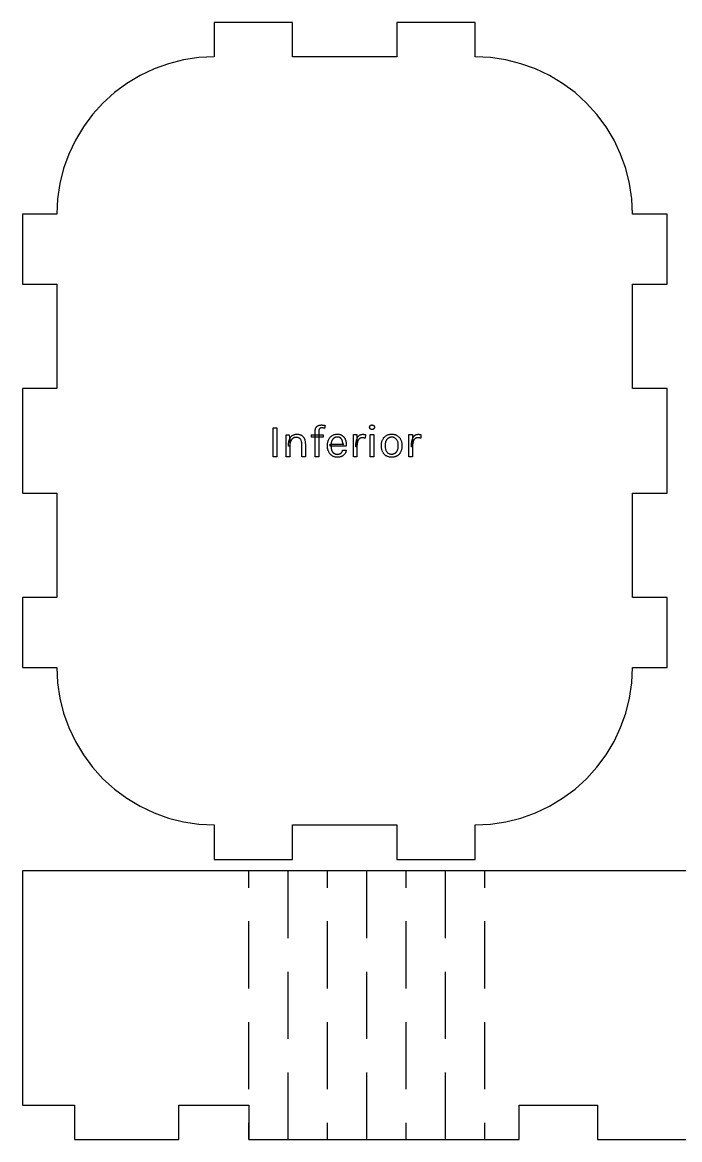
# Model space of a CAD drawing. Header units: millimetres. Extents: x 0 to 654, y 0 to 291.
# Drawn here: x 0 to 171.3, y 0 to 291 of the extents above; entities that cross this region are included whole.
import ezdxf

# ---------------------------------------------------------------- set-up
doc = ezdxf.new("R2010")
doc.units = ezdxf.units.MM
doc.layers.get('0').update_dxf_attribs({"linetype": 'CONTINUOUS'})

msp = doc.modelspace()

# ---------------------------------------------------------------- linework, layer by layer
for p, q in [((70.4, 291), (50, 291)), ((50, 291), (50, 282)), ((70.4, 282), (70.4, 291)), ((118, 291), (97.6, 291)), ((97.6, 291), (97.6, 282)), ((118, 282), (118, 291)), ((38.098, 280.235), (34.31, 278.879)), ((42.001, 281.212), (38.098, 280.235)), ((45.981, 281.803), (42.001, 281.212)), ((50, 282), (45.981, 281.803)), ((97.6, 282), (70.4, 282)), ((122.019, 281.803), (118, 282)), ((125.999, 281.212), (122.019, 281.803)), ((129.902, 280.235), (125.999, 281.212)), ((133.69, 278.879), (129.902, 280.235)), ((30.673, 277.159), (27.222, 275.09)), ((34.31, 278.879), (30.673, 277.159)), ((137.327, 277.159), (133.69, 278.879)), ((140.778, 275.09), (137.327, 277.159)), ((27.222, 275.09), (23.99, 272.693)), ((144.01, 272.693), (140.778, 275.09)), ((23.99, 272.693), (21.009, 269.991)), ((146.991, 269.991), (144.01, 272.693)), ((21.009, 269.991), (18.307, 267.01)), ((149.693, 267.01), (146.991, 269.991)), ((18.307, 267.01), (15.91, 263.778)), ((152.09, 263.778), (149.693, 267.01)), ((15.91, 263.778), (13.841, 260.327)), ((154.159, 260.327), (152.09, 263.778)), ((13.841, 260.327), (12.121, 256.69)), ((155.879, 256.69), (154.159, 260.327)), ((12.121, 256.69), (10.765, 252.902)), ((157.235, 252.902), (155.879, 256.69)), ((10.765, 252.902), (9.788, 248.999)), ((158.212, 248.999), (157.235, 252.902)), ((9.788, 248.999), (9.197, 245.019)), ((158.803, 245.019), (158.212, 248.999)), ((9.197, 245.019), (9, 241)), ((159, 241), (158.803, 245.019)), ((9, 241), (0, 241)), ((0, 241), (0, 222.8)), ((168, 241), (159, 241)), ((168, 222.8), (168, 241)), ((0, 222.8), (9, 222.8)), ((9, 222.8), (9, 195.6)), ((159, 195.6), (159, 222.8)), ((159, 222.8), (168, 222.8)), ((9, 195.6), (0, 195.6)), ((0, 195.6), (0, 168.4)), ((168, 195.6), (159, 195.6)), ((168, 168.4), (168, 195.6)), ((65.37, 177.866), (65.37, 185.402)), ((65.37, 185.402), (66.306, 185.402)), ((66.306, 185.402), (66.306, 177.866)), ((68.73, 177.866), (68.73, 183.602)), ((68.73, 183.602), (69.534, 183.602)), ((69.534, 183.602), (69.666, 182.282)), ((70.242, 183.293), (70.341, 183.371)), ((70.341, 183.371), (70.445, 183.442)), ((70.445, 183.442), (70.553, 183.506)), ((70.553, 183.506), (70.665, 183.562)), ((70.665, 183.562), (70.782, 183.611)), ((70.782, 183.611), (70.903, 183.652)), ((70.903, 183.652), (71.028, 183.686)), ((71.028, 183.686), (71.158, 183.712)), ((71.158, 183.712), (71.292, 183.731)), ((71.292, 183.731), (71.431, 183.742)), ((71.431, 183.742), (71.574, 183.746)), ((71.574, 183.746), (71.574, 183.746)), ((71.574, 183.746), (71.708, 183.743)), ((71.708, 183.743), (71.837, 183.734)), ((71.837, 183.734), (71.963, 183.719)), ((71.963, 183.719), (72.085, 183.698)), ((72.085, 183.698), (72.203, 183.67)), ((72.203, 183.67), (72.317, 183.637)), ((72.317, 183.637), (72.428, 183.598)), ((72.428, 183.598), (72.534, 183.552)), ((72.534, 183.552), (72.636, 183.501)), ((72.636, 183.501), (72.735, 183.443)), ((72.735, 183.443), (72.829, 183.38)), ((72.829, 183.38), (72.919, 183.311)), ((75.348, 182.954), (75.348, 183.602)), ((75.348, 183.602), (78.408, 183.602)), ((76.284, 184.49), (76.286, 184.602)), ((76.284, 177.866), (76.284, 184.49)), ((76.286, 184.602), (76.293, 184.71)), ((76.293, 184.71), (76.304, 184.813)), ((76.304, 184.813), (76.319, 184.913)), ((76.319, 184.913), (76.339, 185.008)), ((76.339, 185.008), (76.363, 185.099)), ((76.363, 185.099), (76.391, 185.187)), ((76.391, 185.187), (76.424, 185.27)), ((76.424, 185.27), (76.461, 185.348)), ((76.461, 185.348), (76.503, 185.423)), ((76.503, 185.423), (76.548, 185.494)), ((76.548, 185.494), (76.597, 185.561)), ((76.597, 185.561), (76.648, 185.624)), ((76.648, 185.624), (76.702, 185.683)), ((76.702, 185.683), (76.76, 185.739)), ((76.76, 185.739), (76.82, 185.791)), ((76.82, 185.791), (76.883, 185.839)), ((76.883, 185.839), (76.949, 185.883)), ((76.949, 185.883), (77.019, 185.923)), ((77.019, 185.923), (77.091, 185.96)), ((77.091, 185.96), (77.166, 185.993)), ((77.166, 185.993), (77.242, 186.023)), ((77.221, 184.551), (77.22, 184.478)), ((77.22, 184.478), (77.22, 184.478)), ((77.22, 184.478), (77.22, 177.866)), ((77.225, 184.62), (77.221, 184.551)), ((77.231, 184.686), (77.225, 184.62)), ((77.24, 184.748), (77.231, 184.686)), ((77.251, 184.806), (77.24, 184.748)), ((77.242, 186.023), (77.32, 186.049)), ((77.265, 184.862), (77.251, 184.806)), ((77.282, 184.914), (77.265, 184.862)), ((77.301, 184.962), (77.282, 184.914)), ((77.322, 185.007), (77.301, 184.962)), ((77.32, 186.049), (77.4, 186.071)), ((77.346, 185.048), (77.322, 185.007)), ((77.372, 185.086), (77.346, 185.048)), ((77.399, 185.122), (77.372, 185.086)), ((77.428, 185.155), (77.399, 185.122)), ((77.4, 186.071), (77.482, 186.09)), ((77.457, 185.186), (77.428, 185.155)), ((77.489, 185.214), (77.457, 185.186)), ((77.482, 186.09), (77.565, 186.106)), ((77.521, 185.24), (77.489, 185.214)), ((77.555, 185.263), (77.521, 185.24)), ((77.59, 185.284), (77.555, 185.263)), ((77.565, 186.106), (77.65, 186.118)), ((77.626, 185.302), (77.59, 185.284)), ((77.664, 185.318), (77.626, 185.302)), ((77.65, 186.118), (77.737, 186.127)), ((77.702, 185.332), (77.664, 185.318)), ((77.741, 185.344), (77.702, 185.332)), ((77.737, 186.127), (77.826, 186.132)), ((77.779, 185.355), (77.741, 185.344)), ((77.818, 185.364), (77.779, 185.355)), ((77.856, 185.372), (77.818, 185.364)), ((77.826, 186.132), (77.916, 186.134)), ((77.894, 185.378), (77.856, 185.372)), ((77.933, 185.384), (77.894, 185.378)), ((77.916, 186.134), (77.916, 186.134)), ((77.916, 186.134), (77.965, 186.134)), ((77.971, 185.387), (77.933, 185.384)), ((77.965, 186.134), (78.015, 186.133)), ((78.01, 185.389), (77.971, 185.387)), ((78.048, 185.39), (78.01, 185.389)), ((78.015, 186.133), (78.064, 186.131)), ((78.081, 185.39), (78.048, 185.39)), ((78.048, 185.39), (78.048, 185.39)), ((78.064, 186.131), (78.114, 186.128)), ((78.113, 185.389), (78.081, 185.39)), ((78.147, 185.387), (78.113, 185.389)), ((78.114, 186.128), (78.164, 186.125)), ((78.18, 185.384), (78.147, 185.387)), ((78.164, 186.125), (78.214, 186.121)), ((78.214, 185.381), (78.18, 185.384)), ((78.214, 186.121), (78.265, 186.116)), ((78.248, 185.377), (78.214, 185.381)), ((78.282, 185.372), (78.248, 185.377)), ((78.265, 186.116), (78.315, 186.111)), ((78.317, 185.367), (78.282, 185.372)), ((78.315, 186.111), (78.366, 186.105)), ((78.352, 185.361), (78.317, 185.367)), ((78.387, 185.354), (78.352, 185.361)), ((78.366, 186.105), (78.417, 186.098)), ((78.422, 185.346), (78.387, 185.354)), ((78.408, 183.602), (78.408, 182.954)), ((78.417, 186.098), (78.468, 186.09)), ((78.458, 185.338), (78.422, 185.346)), ((78.493, 185.329), (78.458, 185.338)), ((78.468, 186.09), (78.519, 186.082)), ((78.529, 185.319), (78.493, 185.329)), ((78.519, 186.082), (78.57, 186.073)), ((78.565, 185.309), (78.529, 185.319)), ((78.6, 185.298), (78.565, 185.309)), ((78.57, 186.073), (78.621, 186.063)), ((78.636, 185.286), (78.6, 185.298)), ((78.621, 186.063), (78.671, 186.053)), ((78.672, 185.273), (78.636, 185.286)), ((78.671, 186.053), (78.722, 186.042)), ((78.708, 185.26), (78.672, 185.273)), ((78.744, 185.246), (78.708, 185.26)), ((78.722, 186.042), (78.773, 186.03)), ((78.924, 185.99), (78.744, 185.246)), ((78.773, 186.03), (78.823, 186.017)), ((78.823, 186.017), (78.874, 186.004)), ((78.874, 186.004), (78.924, 185.99)), ((78.924, 185.99), (78.924, 185.99)), ((80.624, 183.307), (80.739, 183.383)), ((80.739, 183.383), (80.858, 183.452)), ((80.858, 183.452), (80.98, 183.514)), ((80.98, 183.514), (81.105, 183.568)), ((81.105, 183.568), (81.233, 183.615)), ((81.233, 183.615), (81.365, 183.655)), ((81.365, 183.655), (81.5, 183.688)), ((81.5, 183.688), (81.639, 183.713)), ((81.639, 183.713), (81.781, 183.731)), ((81.781, 183.731), (81.926, 183.742)), ((81.926, 183.742), (82.074, 183.746)), ((82.074, 183.746), (82.074, 183.746)), ((82.074, 183.746), (82.203, 183.743)), ((82.203, 183.743), (82.328, 183.735)), ((82.328, 183.735), (82.449, 183.722)), ((82.449, 183.722), (82.566, 183.704)), ((82.566, 183.704), (82.68, 183.68)), ((82.68, 183.68), (82.79, 183.651)), ((82.79, 183.651), (82.896, 183.617)), ((82.896, 183.617), (82.998, 183.577)), ((82.998, 183.577), (83.096, 183.532)), ((83.096, 183.532), (83.19, 183.482)), ((83.19, 183.482), (83.281, 183.427)), ((83.281, 183.427), (83.368, 183.369)), ((83.368, 183.369), (83.451, 183.307)), ((86.244, 177.866), (86.244, 183.614)), ((86.244, 183.614), (87.18, 183.614)), ((87.18, 183.614), (87.18, 177.866)), ((87.638, 183.278), (87.717, 183.353)), ((87.717, 183.353), (87.8, 183.421)), ((87.8, 183.421), (87.886, 183.482)), ((87.886, 183.482), (87.976, 183.535)), ((87.976, 183.535), (88.069, 183.581)), ((88.069, 183.581), (88.166, 183.621)), ((88.166, 183.621), (88.267, 183.653)), ((88.267, 183.653), (88.371, 183.678)), ((88.371, 183.678), (88.478, 183.696)), ((88.478, 183.696), (88.589, 183.706)), ((88.589, 183.706), (88.704, 183.71)), ((88.704, 183.71), (88.704, 183.71)), ((88.704, 183.71), (88.742, 183.71)), ((88.742, 183.71), (88.779, 183.709)), ((88.779, 183.709), (88.816, 183.708)), ((88.816, 183.708), (88.852, 183.706)), ((88.852, 183.706), (88.888, 183.703)), ((88.888, 183.703), (88.923, 183.7)), ((88.923, 183.7), (88.957, 183.697)), ((88.957, 183.697), (88.99, 183.693)), ((88.99, 183.693), (89.023, 183.688)), ((89.023, 183.688), (89.055, 183.683)), ((89.055, 183.683), (89.087, 183.677)), ((89.087, 183.677), (89.119, 183.671)), ((89.119, 183.671), (89.151, 183.664)), ((89.151, 183.664), (89.183, 183.657)), ((89.183, 183.657), (89.215, 183.649)), ((89.215, 183.649), (89.247, 183.641)), ((89.247, 183.641), (89.279, 183.632)), ((89.279, 183.632), (89.311, 183.623)), ((89.311, 183.623), (89.344, 183.613)), ((89.376, 183.602), (89.316, 182.678)), ((89.344, 183.613), (89.376, 183.602)), ((89.376, 183.602), (89.376, 183.602)), ((90.486, 185.558), (90.488, 185.61)), ((90.488, 185.505), (90.486, 185.558)), ((90.486, 185.558), (90.486, 185.558)), ((90.488, 185.61), (90.493, 185.659)), ((90.493, 185.454), (90.488, 185.505)), ((90.493, 185.659), (90.501, 185.707)), ((90.501, 185.405), (90.493, 185.454)), ((90.501, 185.707), (90.513, 185.752)), ((90.513, 185.359), (90.501, 185.405)), ((90.513, 185.752), (90.528, 185.795)), ((90.528, 185.314), (90.513, 185.359)), ((90.528, 185.795), (90.546, 185.836)), ((90.546, 185.272), (90.528, 185.314)), ((90.546, 185.836), (90.568, 185.875)), ((90.568, 185.231), (90.546, 185.272)), ((90.568, 185.875), (90.594, 185.911)), ((90.594, 185.193), (90.568, 185.231)), ((90.594, 185.911), (90.622, 185.946)), ((90.622, 185.157), (90.594, 185.193)), ((90.622, 185.946), (90.654, 185.978)), ((90.654, 185.123), (90.622, 185.157)), ((90.642, 177.866), (90.642, 183.614)), ((90.642, 183.614), (91.578, 183.614)), ((90.654, 185.978), (90.689, 186.008)), ((90.689, 185.092), (90.654, 185.123)), ((90.689, 186.008), (90.726, 186.034)), ((90.726, 185.064), (90.689, 185.092)), ((90.726, 186.034), (90.766, 186.058)), ((90.766, 185.039), (90.726, 185.064)), ((90.766, 186.058), (90.808, 186.078)), ((90.808, 185.017), (90.766, 185.039)), ((90.808, 186.078), (90.852, 186.095)), ((90.852, 184.999), (90.808, 185.017)), ((90.852, 186.095), (90.899, 186.109)), ((90.899, 184.984), (90.852, 184.999)), ((90.899, 186.109), (90.948, 186.12)), ((90.948, 184.973), (90.899, 184.984)), ((90.948, 186.12), (91, 186.128)), ((91, 184.965), (90.948, 184.973)), ((91, 186.128), (91.054, 186.132)), ((91.054, 184.96), (91, 184.965)), ((91.054, 186.132), (91.11, 186.134)), ((91.11, 184.958), (91.054, 184.96)), ((91.11, 186.134), (91.11, 186.134)), ((91.11, 186.134), (91.166, 186.132)), ((91.166, 184.96), (91.11, 184.958)), ((91.11, 184.958), (91.11, 184.958)), ((91.11, 184.958), (91.11, 184.958)), ((91.166, 186.132), (91.22, 186.128)), ((91.22, 184.965), (91.166, 184.96)), ((91.22, 186.128), (91.272, 186.12)), ((91.272, 184.973), (91.22, 184.965)), ((91.272, 186.12), (91.321, 186.109)), ((91.321, 184.984), (91.272, 184.973)), ((91.321, 186.109), (91.368, 186.095)), ((91.368, 184.999), (91.321, 184.984)), ((91.368, 186.095), (91.412, 186.078)), ((91.412, 185.017), (91.368, 184.999)), ((91.412, 186.078), (91.454, 186.058)), ((91.454, 185.039), (91.412, 185.017)), ((91.454, 186.058), (91.494, 186.034)), ((91.494, 185.064), (91.454, 185.039)), ((91.494, 186.034), (91.531, 186.008)), ((91.531, 185.092), (91.494, 185.064)), ((91.531, 186.008), (91.566, 185.978)), ((91.566, 185.123), (91.531, 185.092)), ((91.566, 185.978), (91.598, 185.946)), ((91.598, 185.157), (91.566, 185.123)), ((91.578, 183.614), (91.578, 177.866)), ((91.598, 185.946), (91.626, 185.911)), ((91.626, 185.193), (91.598, 185.157)), ((91.626, 185.911), (91.652, 185.875)), ((91.652, 185.231), (91.626, 185.193)), ((91.652, 185.875), (91.674, 185.836)), ((91.674, 185.272), (91.652, 185.231)), ((91.674, 185.836), (91.692, 185.795)), ((91.692, 185.314), (91.674, 185.272)), ((91.692, 185.795), (91.707, 185.752)), ((91.707, 185.359), (91.692, 185.314)), ((91.707, 185.752), (91.719, 185.707)), ((91.719, 185.405), (91.707, 185.359)), ((91.719, 185.707), (91.727, 185.659)), ((91.727, 185.454), (91.719, 185.405)), ((91.727, 185.659), (91.732, 185.61)), ((91.732, 185.505), (91.727, 185.454)), ((91.732, 185.61), (91.734, 185.558)), ((91.734, 185.558), (91.732, 185.505)), ((91.734, 185.558), (91.734, 185.558)), ((94.626, 183.254), (94.739, 183.332)), ((94.739, 183.332), (94.857, 183.404)), ((94.857, 183.404), (94.979, 183.469)), ((94.979, 183.469), (95.105, 183.527)), ((95.105, 183.527), (95.234, 183.578)), ((95.234, 183.578), (95.367, 183.623)), ((95.367, 183.623), (95.503, 183.661)), ((95.503, 183.661), (95.642, 183.691)), ((95.642, 183.691), (95.785, 183.715)), ((95.785, 183.715), (95.931, 183.732)), ((95.931, 183.732), (96.081, 183.743)), ((96.081, 183.743), (96.234, 183.746)), ((96.234, 183.746), (96.234, 183.746)), ((96.234, 183.746), (96.386, 183.743)), ((96.386, 183.743), (96.535, 183.732)), ((96.535, 183.732), (96.68, 183.715)), ((96.68, 183.715), (96.822, 183.691)), ((96.822, 183.691), (96.961, 183.661)), ((96.961, 183.661), (97.096, 183.623)), ((97.096, 183.623), (97.228, 183.578)), ((97.228, 183.578), (97.357, 183.527)), ((97.357, 183.527), (97.483, 183.469)), ((97.483, 183.469), (97.605, 183.404)), ((97.605, 183.404), (97.723, 183.332)), ((97.723, 183.332), (97.836, 183.254)), ((100.716, 177.866), (100.716, 183.614)), ((100.716, 183.614), (101.652, 183.614)), ((101.652, 183.614), (101.652, 177.866)), ((102.11, 183.278), (102.189, 183.353)), ((102.189, 183.353), (102.272, 183.421)), ((102.272, 183.421), (102.358, 183.482)), ((102.358, 183.482), (102.448, 183.535)), ((102.448, 183.535), (102.541, 183.581)), ((102.541, 183.581), (102.638, 183.621)), ((102.638, 183.621), (102.739, 183.653)), ((102.739, 183.653), (102.843, 183.678)), ((102.843, 183.678), (102.95, 183.696)), ((102.95, 183.696), (103.061, 183.706)), ((103.061, 183.706), (103.176, 183.71)), ((103.176, 183.71), (103.176, 183.71)), ((103.176, 183.71), (103.214, 183.71)), ((103.214, 183.71), (103.251, 183.709)), ((103.251, 183.709), (103.288, 183.708)), ((103.288, 183.708), (103.324, 183.706)), ((103.324, 183.706), (103.36, 183.703)), ((103.36, 183.703), (103.395, 183.7)), ((103.395, 183.7), (103.429, 183.697)), ((103.429, 183.697), (103.462, 183.693)), ((103.462, 183.693), (103.495, 183.688)), ((103.495, 183.688), (103.527, 183.683)), ((103.527, 183.683), (103.559, 183.677)), ((103.559, 183.677), (103.591, 183.671)), ((103.591, 183.671), (103.623, 183.664)), ((103.623, 183.664), (103.655, 183.657)), ((103.655, 183.657), (103.687, 183.649)), ((103.687, 183.649), (103.719, 183.641)), ((103.719, 183.641), (103.751, 183.632)), ((103.751, 183.632), (103.783, 183.623)), ((103.783, 183.623), (103.816, 183.613)), ((103.848, 183.602), (103.788, 182.678)), ((103.816, 183.613), (103.848, 183.602)), ((103.848, 183.602), (103.848, 183.602)), ((69.306, 180.578), (69.309, 180.775)), ((69.666, 180.578), (69.306, 180.578)), ((69.309, 180.775), (69.317, 180.967)), ((69.317, 180.967), (69.33, 181.153)), ((69.33, 181.153), (69.348, 181.333)), ((69.348, 181.333), (69.372, 181.506)), ((69.372, 181.506), (69.401, 181.675)), ((69.401, 181.675), (69.435, 181.837)), ((69.435, 181.837), (69.475, 181.993)), ((69.475, 181.993), (69.52, 182.143)), ((69.52, 182.143), (69.57, 182.288)), ((69.57, 182.288), (69.625, 182.426)), ((69.625, 182.426), (69.685, 182.558)), ((69.666, 182.282), (69.666, 177.866)), ((69.668, 180.721), (69.666, 180.578)), ((69.666, 180.578), (69.666, 180.578)), ((69.674, 180.86), (69.668, 180.721)), ((69.684, 180.996), (69.674, 180.86)), ((69.699, 181.127), (69.684, 180.996)), ((69.685, 182.558), (69.75, 182.683)), ((69.717, 181.254), (69.699, 181.127)), ((69.739, 181.377), (69.717, 181.254)), ((69.766, 181.496), (69.739, 181.377)), ((69.75, 182.683), (69.82, 182.801)), ((69.797, 181.611), (69.766, 181.496)), ((69.831, 181.722), (69.797, 181.611)), ((69.82, 182.801), (69.895, 182.913)), ((69.87, 181.829), (69.831, 181.722)), ((69.913, 181.932), (69.87, 181.829)), ((69.895, 182.913), (69.974, 183.018)), ((69.959, 182.029), (69.913, 181.932)), ((70.008, 182.122), (69.959, 182.029)), ((69.974, 183.018), (70.059, 183.116)), ((70.061, 182.21), (70.008, 182.122)), ((70.059, 183.116), (70.148, 183.208)), ((70.117, 182.293), (70.061, 182.21)), ((70.177, 182.372), (70.117, 182.293)), ((70.148, 183.208), (70.242, 183.293)), ((70.241, 182.445), (70.177, 182.372)), ((70.308, 182.513), (70.241, 182.445)), ((70.378, 182.577), (70.308, 182.513)), ((70.452, 182.636), (70.378, 182.577)), ((70.529, 182.69), (70.452, 182.636)), ((70.609, 182.738), (70.529, 182.69)), ((70.691, 182.78), (70.609, 182.738)), ((70.776, 182.816), (70.691, 182.78)), ((70.864, 182.847), (70.776, 182.816)), ((70.955, 182.873), (70.864, 182.847)), ((71.049, 182.893), (70.955, 182.873)), ((71.145, 182.907), (71.049, 182.893)), ((71.244, 182.915), (71.145, 182.907)), ((71.346, 182.918), (71.244, 182.915)), ((71.479, 182.914), (71.346, 182.918)), ((71.346, 182.918), (71.346, 182.918)), ((71.606, 182.901), (71.479, 182.914)), ((71.727, 182.879), (71.606, 182.901)), ((71.843, 182.849), (71.727, 182.879)), ((71.953, 182.811), (71.843, 182.849)), ((72.057, 182.764), (71.953, 182.811)), ((72.156, 182.708), (72.057, 182.764)), ((72.248, 182.643), (72.156, 182.708)), ((72.336, 182.571), (72.248, 182.643)), ((72.417, 182.489), (72.336, 182.571)), ((72.492, 182.399), (72.417, 182.489)), ((72.558, 182.302), (72.492, 182.399)), ((72.617, 182.196), (72.558, 182.302)), ((72.669, 182.083), (72.617, 182.196)), ((72.712, 181.962), (72.669, 182.083)), ((72.747, 181.833), (72.712, 181.962)), ((72.775, 181.696), (72.747, 181.833)), ((72.794, 181.551), (72.775, 181.696)), ((72.806, 181.398), (72.794, 181.551)), ((72.81, 181.238), (72.806, 181.398)), ((72.81, 177.866), (72.81, 181.238)), ((72.919, 183.311), (73.005, 183.238)), ((73.005, 183.238), (73.085, 183.159)), ((73.085, 183.159), (73.162, 183.075)), ((73.162, 183.075), (73.234, 182.985)), ((73.234, 182.985), (73.301, 182.891)), ((73.301, 182.891), (73.364, 182.791)), ((73.364, 182.791), (73.422, 182.686)), ((73.422, 182.686), (73.476, 182.576)), ((73.476, 182.576), (73.525, 182.461)), ((73.525, 182.461), (73.569, 182.342)), ((73.569, 182.342), (73.608, 182.219)), ((73.608, 182.219), (73.641, 182.091)), ((73.641, 182.091), (73.669, 181.959)), ((73.669, 181.959), (73.693, 181.824)), ((73.693, 181.824), (73.711, 181.684)), ((73.711, 181.684), (73.724, 181.539)), ((73.724, 181.539), (73.731, 181.391)), ((73.731, 181.391), (73.734, 181.238)), ((73.734, 181.238), (73.734, 181.238)), ((73.734, 181.238), (73.734, 177.866)), ((78.408, 182.954), (75.348, 182.954)), ((78.408, 182.954), (78.408, 182.954)), ((79.482, 180.722), (79.485, 180.908)), ((79.485, 180.548), (79.482, 180.722)), ((79.482, 180.722), (79.482, 180.722)), ((79.485, 180.908), (79.495, 181.088)), ((79.496, 180.377), (79.485, 180.548)), ((79.495, 181.088), (79.512, 181.263)), ((79.512, 181.263), (79.536, 181.433)), ((79.536, 181.433), (79.566, 181.598)), ((79.566, 181.598), (79.603, 181.757)), ((79.603, 181.757), (79.647, 181.911)), ((79.647, 181.911), (79.697, 182.06)), ((79.697, 182.06), (79.754, 182.204)), ((79.754, 182.204), (79.818, 182.342)), ((79.818, 182.342), (79.888, 182.474)), ((79.888, 182.474), (79.962, 182.601)), ((79.962, 182.601), (80.042, 182.72)), ((80.042, 182.72), (80.127, 182.834)), ((80.127, 182.834), (80.216, 182.941)), ((80.216, 182.941), (80.311, 183.042)), ((80.238, 180.578), (80.238, 181.154)), ((80.238, 181.154), (83.772, 181.154)), ((84.39, 180.578), (80.238, 180.578)), ((80.311, 183.042), (80.41, 183.137)), ((80.41, 183.137), (80.515, 183.225)), ((80.42, 181.08), (80.418, 180.974)), ((80.418, 180.974), (80.418, 180.974)), ((80.418, 180.974), (80.418, 180.59)), ((80.418, 180.59), (80.42, 180.471)), ((80.425, 181.185), (80.42, 181.08)), ((80.42, 180.471), (80.425, 180.355)), ((80.435, 181.288), (80.425, 181.185)), ((80.448, 181.389), (80.435, 181.288)), ((80.465, 181.489), (80.448, 181.389)), ((80.485, 181.588), (80.465, 181.489)), ((80.509, 181.685), (80.485, 181.588)), ((80.537, 181.78), (80.509, 181.685)), ((80.515, 183.225), (80.624, 183.307)), ((80.569, 181.874), (80.537, 181.78)), ((80.604, 181.967), (80.569, 181.874)), ((80.643, 182.057), (80.604, 181.967)), ((80.686, 182.144), (80.643, 182.057)), ((80.732, 182.226), (80.686, 182.144)), ((80.783, 182.306), (80.732, 182.226)), ((80.837, 182.382), (80.783, 182.306)), ((80.894, 182.454), (80.837, 182.382)), ((80.956, 182.523), (80.894, 182.454)), ((81.021, 182.588), (80.956, 182.523)), ((81.089, 182.65), (81.021, 182.588)), ((81.162, 182.708), (81.089, 182.65)), ((81.238, 182.762), (81.162, 182.708)), ((81.318, 182.81), (81.238, 182.762)), ((81.401, 182.852), (81.318, 182.81)), ((81.488, 182.888), (81.401, 182.852)), ((81.579, 182.919), (81.488, 182.888)), ((81.673, 182.945), (81.579, 182.919)), ((81.771, 182.965), (81.673, 182.945)), ((81.872, 182.979), (81.771, 182.965)), ((81.977, 182.987), (81.872, 182.979)), ((82.086, 182.99), (81.977, 182.987)), ((82.172, 182.988), (82.086, 182.99)), ((82.086, 182.99), (82.086, 182.99)), ((82.255, 182.983), (82.172, 182.988)), ((82.335, 182.974), (82.255, 182.983)), ((82.411, 182.961), (82.335, 182.974)), ((82.485, 182.945), (82.411, 182.961)), ((82.555, 182.925), (82.485, 182.945)), ((82.623, 182.902), (82.555, 182.925)), ((82.687, 182.875), (82.623, 182.902)), ((82.748, 182.844), (82.687, 182.875)), ((82.806, 182.81), (82.748, 182.844)), ((82.861, 182.773), (82.806, 182.81)), ((82.914, 182.733), (82.861, 182.773)), ((82.964, 182.691), (82.914, 182.733)), ((83.011, 182.647), (82.964, 182.691)), ((83.056, 182.601), (83.011, 182.647)), ((83.099, 182.552), (83.056, 182.601)), ((83.139, 182.501), (83.099, 182.552)), ((83.177, 182.447), (83.139, 182.501)), ((83.212, 182.391), (83.177, 182.447)), ((83.244, 182.333), (83.212, 182.391)), ((83.274, 182.273), (83.244, 182.333)), ((83.302, 182.212), (83.274, 182.273)), ((83.329, 182.15), (83.302, 182.212)), ((83.353, 182.086), (83.329, 182.15)), ((83.375, 182.022), (83.353, 182.086)), ((83.396, 181.956), (83.375, 182.022)), ((83.414, 181.889), (83.396, 181.956)), ((83.43, 181.821), (83.414, 181.889)), ((83.445, 181.752), (83.43, 181.821)), ((83.457, 181.682), (83.445, 181.752)), ((83.451, 183.307), (83.531, 183.241)), ((83.468, 181.611), (83.457, 181.682)), ((83.477, 181.54), (83.468, 181.611)), ((83.484, 181.47), (83.477, 181.54)), ((83.491, 181.399), (83.484, 181.47)), ((83.495, 181.328), (83.491, 181.399)), ((83.498, 181.257), (83.495, 181.328)), ((83.772, 181.154), (83.496, 180.974)), ((83.496, 180.974), (83.499, 181.045)), ((83.5, 181.186), (83.498, 181.257)), ((83.499, 181.045), (83.5, 181.116)), ((83.5, 181.116), (83.5, 181.186)), ((83.531, 183.241), (83.607, 183.172)), ((83.607, 183.172), (83.68, 183.098)), ((83.68, 183.098), (83.749, 183.021)), ((83.749, 183.021), (83.814, 182.941)), ((83.814, 182.941), (83.876, 182.856)), ((83.876, 182.856), (83.934, 182.768)), ((83.934, 182.768), (83.989, 182.677)), ((83.989, 182.677), (84.04, 182.583)), ((84.04, 182.583), (84.088, 182.487)), ((84.088, 182.487), (84.132, 182.389)), ((84.132, 182.389), (84.173, 182.289)), ((84.173, 182.289), (84.211, 182.186)), ((84.211, 182.186), (84.245, 182.081)), ((84.245, 182.081), (84.276, 181.973)), ((84.276, 181.973), (84.303, 181.863)), ((84.303, 181.863), (84.327, 181.751)), ((84.327, 181.751), (84.348, 181.637)), ((84.348, 181.637), (84.365, 181.523)), ((84.365, 181.523), (84.379, 181.407)), ((84.379, 181.407), (84.39, 181.291)), ((84.39, 181.291), (84.398, 181.174)), ((84.398, 180.699), (84.39, 180.578)), ((84.39, 180.578), (84.39, 180.578)), ((84.398, 181.174), (84.403, 181.057)), ((84.403, 180.819), (84.398, 180.699)), ((84.403, 181.057), (84.404, 180.938)), ((84.404, 180.938), (84.403, 180.819)), ((86.892, 180.458), (86.894, 180.673)), ((87.18, 180.458), (86.892, 180.458)), ((86.894, 180.673), (86.9, 180.88)), ((86.9, 180.88), (86.911, 181.08)), ((86.911, 181.08), (86.926, 181.273)), ((86.926, 181.273), (86.944, 181.458)), ((86.944, 181.458), (86.968, 181.636)), ((86.968, 181.636), (86.995, 181.806)), ((86.995, 181.806), (87.026, 181.969)), ((87.026, 181.969), (87.062, 182.125)), ((87.062, 182.125), (87.102, 182.273)), ((87.102, 182.273), (87.146, 182.414)), ((87.146, 182.414), (87.194, 182.548)), ((87.181, 180.599), (87.18, 180.458)), ((87.18, 180.458), (87.18, 180.458)), ((87.18, 180.458), (87.18, 180.458)), ((87.186, 180.736), (87.181, 180.599)), ((87.193, 180.87), (87.186, 180.736)), ((87.203, 180.999), (87.193, 180.87)), ((87.194, 182.548), (87.246, 182.674)), ((87.215, 181.125), (87.203, 180.999)), ((87.231, 181.248), (87.215, 181.125)), ((87.249, 181.366), (87.231, 181.248)), ((87.246, 182.674), (87.301, 182.793)), ((87.27, 181.481), (87.249, 181.366)), ((87.294, 181.593), (87.27, 181.481)), ((87.321, 181.7), (87.294, 181.593)), ((87.301, 182.793), (87.361, 182.905)), ((87.351, 181.803), (87.321, 181.7)), ((87.384, 181.902), (87.351, 181.803)), ((87.361, 182.905), (87.424, 183.009)), ((87.421, 181.995), (87.384, 181.902)), ((87.461, 182.084), (87.421, 181.995)), ((87.424, 183.009), (87.492, 183.106)), ((87.505, 182.169), (87.461, 182.084)), ((87.492, 183.106), (87.563, 183.196)), ((87.552, 182.248), (87.505, 182.169)), ((87.602, 182.323), (87.552, 182.248)), ((87.563, 183.196), (87.638, 183.278)), ((87.656, 182.393), (87.602, 182.323)), ((87.713, 182.458), (87.656, 182.393)), ((87.774, 182.519), (87.713, 182.458)), ((87.838, 182.574), (87.774, 182.519)), ((87.907, 182.624), (87.838, 182.574)), ((87.979, 182.667), (87.907, 182.624)), ((88.055, 182.705), (87.979, 182.667)), ((88.135, 182.737), (88.055, 182.705)), ((88.22, 182.763), (88.135, 182.737)), ((88.308, 182.784), (88.22, 182.763)), ((88.4, 182.798), (88.308, 182.784)), ((88.496, 182.807), (88.4, 182.798)), ((88.596, 182.81), (88.496, 182.807)), ((88.628, 182.81), (88.596, 182.81)), ((88.596, 182.81), (88.596, 182.81)), ((88.66, 182.808), (88.628, 182.81)), ((88.693, 182.806), (88.66, 182.808)), ((88.728, 182.804), (88.693, 182.806)), ((88.762, 182.8), (88.728, 182.804)), ((88.798, 182.796), (88.762, 182.8)), ((88.835, 182.791), (88.798, 182.796)), ((88.872, 182.785), (88.835, 182.791)), ((88.911, 182.778), (88.872, 182.785)), ((88.95, 182.771), (88.911, 182.778)), ((88.989, 182.763), (88.95, 182.771)), ((89.028, 182.755), (88.989, 182.763)), ((89.066, 182.746), (89.028, 182.755)), ((89.104, 182.737), (89.066, 182.746)), ((89.141, 182.728), (89.104, 182.737)), ((89.177, 182.719), (89.141, 182.728)), ((89.212, 182.709), (89.177, 182.719)), ((89.248, 182.699), (89.212, 182.709)), ((89.282, 182.689), (89.248, 182.699)), ((89.316, 182.678), (89.282, 182.689)), ((93.558, 180.734), (93.561, 180.929)), ((93.561, 180.54), (93.558, 180.734)), ((93.558, 180.734), (93.558, 180.734)), ((93.561, 180.929), (93.572, 181.117)), ((93.572, 180.353), (93.561, 180.54)), ((93.572, 181.117), (93.589, 181.299)), ((93.589, 181.299), (93.614, 181.475)), ((93.614, 181.475), (93.645, 181.644)), ((93.645, 181.644), (93.683, 181.806)), ((93.683, 181.806), (93.729, 181.963)), ((93.729, 181.963), (93.781, 182.113)), ((93.781, 182.113), (93.84, 182.256)), ((93.84, 182.256), (93.906, 182.393)), ((93.906, 182.393), (93.978, 182.524)), ((93.978, 182.524), (94.055, 182.648)), ((94.055, 182.648), (94.138, 182.765)), ((94.138, 182.765), (94.225, 182.876)), ((94.225, 182.876), (94.318, 182.98)), ((94.318, 182.98), (94.415, 183.078)), ((94.415, 183.078), (94.518, 183.169)), ((94.518, 183.169), (94.626, 183.254)), ((94.52, 180.869), (94.518, 180.734)), ((94.518, 180.734), (94.518, 180.734)), ((94.518, 180.734), (94.522, 180.535)), ((94.526, 181), (94.52, 180.869)), ((94.522, 180.535), (94.535, 180.345)), ((94.536, 181.127), (94.526, 181)), ((94.55, 181.251), (94.536, 181.127)), ((94.568, 181.371), (94.55, 181.251)), ((94.59, 181.487), (94.568, 181.371)), ((94.616, 181.599), (94.59, 181.487)), ((94.647, 181.707), (94.616, 181.599)), ((94.681, 181.812), (94.647, 181.707)), ((94.719, 181.913), (94.681, 181.812)), ((94.761, 182.01), (94.719, 181.913)), ((94.807, 182.102), (94.761, 182.01)), ((94.856, 182.189), (94.807, 182.102)), ((94.91, 182.273), (94.856, 182.189)), ((94.966, 182.351), (94.91, 182.273)), ((95.027, 182.425), (94.966, 182.351)), ((95.092, 182.494), (95.027, 182.425)), ((95.16, 182.559), (95.092, 182.494)), ((95.231, 182.619), (95.16, 182.559)), ((95.307, 182.675), (95.231, 182.619)), ((95.386, 182.726), (95.307, 182.675)), ((95.469, 182.771), (95.386, 182.726)), ((95.555, 182.811), (95.469, 182.771)), ((95.645, 182.846), (95.555, 182.811)), ((95.738, 182.875), (95.645, 182.846)), ((95.835, 182.899), (95.738, 182.875)), ((95.936, 182.918), (95.835, 182.899)), ((96.039, 182.931), (95.936, 182.918)), ((96.147, 182.939), (96.039, 182.931)), ((96.258, 182.942), (96.147, 182.939)), ((96.422, 182.936), (96.258, 182.942)), ((96.258, 182.942), (96.258, 182.942)), ((96.577, 182.918), (96.422, 182.936)), ((96.725, 182.889), (96.577, 182.918)), ((96.864, 182.847), (96.725, 182.889)), ((96.994, 182.794), (96.864, 182.847)), ((97.117, 182.729), (96.994, 182.794)), ((97.231, 182.652), (97.117, 182.729)), ((97.337, 182.564), (97.231, 182.652)), ((97.435, 182.463), (97.337, 182.564)), ((97.524, 182.351), (97.435, 182.463)), ((97.605, 182.228), (97.524, 182.351)), ((97.677, 182.097), (97.605, 182.228)), ((97.741, 181.957), (97.677, 182.097)), ((97.797, 181.809), (97.741, 181.957)), ((97.844, 181.651), (97.797, 181.809)), ((97.836, 183.254), (97.944, 183.169)), ((97.882, 181.485), (97.844, 181.651)), ((97.912, 181.31), (97.882, 181.485)), ((97.933, 181.127), (97.912, 181.31)), ((97.932, 180.344), (97.942, 180.47)), ((97.946, 180.935), (97.933, 181.127)), ((97.942, 180.47), (97.948, 180.6)), ((97.944, 183.169), (98.046, 183.078)), ((97.95, 180.734), (97.946, 180.935)), ((97.948, 180.6), (97.95, 180.734)), ((97.95, 180.734), (97.95, 180.734)), ((98.046, 183.078), (98.143, 182.98)), ((98.143, 182.98), (98.236, 182.876)), ((98.236, 182.876), (98.323, 182.765)), ((98.323, 182.765), (98.405, 182.648)), ((98.405, 182.648), (98.481, 182.524)), ((98.481, 182.524), (98.553, 182.393)), ((98.553, 182.393), (98.619, 182.256)), ((98.619, 182.256), (98.677, 182.113)), ((98.677, 182.113), (98.729, 181.963)), ((98.729, 181.963), (98.774, 181.806)), ((98.774, 181.806), (98.812, 181.644)), ((98.812, 181.644), (98.843, 181.475)), ((98.843, 181.475), (98.867, 181.299)), ((98.867, 181.299), (98.884, 181.117)), ((98.884, 181.117), (98.895, 180.929)), ((98.895, 180.54), (98.884, 180.353)), ((98.895, 180.929), (98.898, 180.734)), ((98.898, 180.734), (98.895, 180.54)), ((98.898, 180.734), (98.898, 180.734)), ((101.364, 180.458), (101.366, 180.673)), ((101.652, 180.458), (101.364, 180.458)), ((101.366, 180.673), (101.372, 180.88)), ((101.372, 180.88), (101.383, 181.08)), ((101.383, 181.08), (101.398, 181.273)), ((101.398, 181.273), (101.416, 181.458)), ((101.416, 181.458), (101.44, 181.636)), ((101.44, 181.636), (101.467, 181.806)), ((101.467, 181.806), (101.498, 181.969)), ((101.498, 181.969), (101.534, 182.125)), ((101.534, 182.125), (101.574, 182.273)), ((101.574, 182.273), (101.618, 182.414)), ((101.618, 182.414), (101.666, 182.548)), ((101.653, 180.599), (101.652, 180.458)), ((101.652, 180.458), (101.652, 180.458)), ((101.652, 180.458), (101.652, 180.458)), ((101.658, 180.736), (101.653, 180.599)), ((101.665, 180.87), (101.658, 180.736)), ((101.675, 180.999), (101.665, 180.87)), ((101.666, 182.548), (101.718, 182.674)), ((101.687, 181.125), (101.675, 180.999)), ((101.703, 181.248), (101.687, 181.125)), ((101.721, 181.366), (101.703, 181.248)), ((101.718, 182.674), (101.773, 182.793)), ((101.742, 181.481), (101.721, 181.366)), ((101.766, 181.593), (101.742, 181.481)), ((101.793, 181.7), (101.766, 181.593)), ((101.773, 182.793), (101.833, 182.905)), ((101.823, 181.803), (101.793, 181.7)), ((101.856, 181.902), (101.823, 181.803)), ((101.833, 182.905), (101.896, 183.009)), ((101.893, 181.995), (101.856, 181.902)), ((101.933, 182.084), (101.893, 181.995)), ((101.896, 183.009), (101.964, 183.106)), ((101.977, 182.169), (101.933, 182.084)), ((101.964, 183.106), (102.035, 183.196)), ((102.024, 182.248), (101.977, 182.169)), ((102.074, 182.323), (102.024, 182.248)), ((102.035, 183.196), (102.11, 183.278)), ((102.128, 182.393), (102.074, 182.323)), ((102.185, 182.458), (102.128, 182.393)), ((102.246, 182.519), (102.185, 182.458)), ((102.31, 182.574), (102.246, 182.519)), ((102.379, 182.624), (102.31, 182.574)), ((102.451, 182.667), (102.379, 182.624)), ((102.527, 182.705), (102.451, 182.667)), ((102.608, 182.737), (102.527, 182.705)), ((102.692, 182.763), (102.608, 182.737)), ((102.78, 182.784), (102.692, 182.763)), ((102.872, 182.798), (102.78, 182.784)), ((102.968, 182.807), (102.872, 182.798)), ((103.068, 182.81), (102.968, 182.807)), ((103.1, 182.81), (103.068, 182.81)), ((103.068, 182.81), (103.068, 182.81)), ((103.132, 182.808), (103.1, 182.81)), ((103.165, 182.806), (103.132, 182.808)), ((103.2, 182.804), (103.165, 182.806)), ((103.234, 182.8), (103.2, 182.804)), ((103.27, 182.796), (103.234, 182.8)), ((103.307, 182.791), (103.27, 182.796)), ((103.344, 182.785), (103.307, 182.791)), ((103.383, 182.778), (103.344, 182.785)), ((103.422, 182.771), (103.383, 182.778)), ((103.461, 182.763), (103.422, 182.771)), ((103.5, 182.755), (103.461, 182.763)), ((103.538, 182.746), (103.5, 182.755)), ((103.576, 182.737), (103.538, 182.746)), ((103.612, 182.728), (103.576, 182.737)), ((103.649, 182.719), (103.612, 182.728)), ((103.684, 182.709), (103.649, 182.719)), ((103.72, 182.699), (103.684, 182.709)), ((103.754, 182.689), (103.72, 182.699)), ((103.788, 182.678), (103.754, 182.689)), ((66.306, 177.866), (65.37, 177.866)), ((66.306, 177.866), (66.306, 177.866)), ((69.666, 177.866), (68.73, 177.866)), ((69.666, 177.866), (69.666, 177.866)), ((73.734, 177.866), (72.81, 177.866)), ((73.734, 177.866), (73.734, 177.866)), ((77.22, 177.866), (76.284, 177.866)), ((77.22, 177.866), (77.22, 177.866)), ((79.513, 180.211), (79.496, 180.377)), ((79.536, 180.049), (79.513, 180.211)), ((79.567, 179.891), (79.536, 180.049)), ((79.604, 179.737), (79.567, 179.891)), ((79.648, 179.587), (79.604, 179.737)), ((79.699, 179.441), (79.648, 179.587)), ((79.757, 179.3), (79.699, 179.441)), ((79.821, 179.162), (79.757, 179.3)), ((79.891, 179.029), (79.821, 179.162)), ((79.966, 178.903), (79.891, 179.029)), ((80.047, 178.782), (79.966, 178.903)), ((80.132, 178.667), (80.047, 178.782)), ((80.221, 178.558), (80.132, 178.667)), ((80.316, 178.455), (80.221, 178.558)), ((80.416, 178.358), (80.316, 178.455)), ((80.521, 178.267), (80.416, 178.358)), ((80.425, 180.355), (80.434, 180.241)), ((80.434, 180.241), (80.447, 180.13)), ((80.447, 180.13), (80.464, 180.022)), ((80.464, 180.022), (80.484, 179.915)), ((80.484, 179.915), (80.508, 179.812)), ((80.508, 179.812), (80.535, 179.711)), ((80.63, 178.182), (80.521, 178.267)), ((80.535, 179.711), (80.566, 179.612)), ((80.566, 179.612), (80.601, 179.516)), ((80.601, 179.516), (80.639, 179.423)), ((80.745, 178.103), (80.63, 178.182)), ((80.639, 179.423), (80.682, 179.334)), ((80.682, 179.334), (80.727, 179.249)), ((80.727, 179.249), (80.777, 179.168)), ((80.864, 178.031), (80.745, 178.103)), ((80.777, 179.168), (80.83, 179.091)), ((80.83, 179.091), (80.886, 179.018)), ((80.985, 177.966), (80.864, 178.031)), ((80.886, 179.018), (80.947, 178.949)), ((80.947, 178.949), (81.011, 178.884)), ((81.11, 177.909), (80.985, 177.966)), ((81.011, 178.884), (81.079, 178.823)), ((81.079, 178.823), (81.15, 178.766)), ((81.238, 177.859), (81.11, 177.909)), ((81.15, 178.766), (81.225, 178.714)), ((81.225, 178.714), (81.304, 178.667)), ((81.37, 177.817), (81.238, 177.859)), ((81.304, 178.667), (81.387, 178.625)), ((81.504, 177.783), (81.37, 177.817)), ((81.387, 178.625), (81.474, 178.589)), ((81.474, 178.589), (81.564, 178.559)), ((81.642, 177.756), (81.504, 177.783)), ((81.564, 178.559), (81.658, 178.534)), ((81.783, 177.737), (81.642, 177.756)), ((81.658, 178.534), (81.756, 178.515)), ((81.756, 178.515), (81.858, 178.501)), ((81.927, 177.726), (81.783, 177.737)), ((81.858, 178.501), (81.964, 178.493)), ((82.074, 177.722), (81.927, 177.726)), ((81.964, 178.493), (82.074, 178.49)), ((82.074, 178.49), (82.184, 178.493)), ((82.074, 178.49), (82.074, 178.49)), ((82.196, 177.724), (82.074, 177.722)), ((82.074, 177.722), (82.074, 177.722)), ((82.074, 177.722), (82.074, 177.722)), ((82.184, 178.493), (82.289, 178.501)), ((82.316, 177.731), (82.196, 177.724)), ((82.289, 178.501), (82.391, 178.514)), ((82.433, 177.742), (82.316, 177.731)), ((82.391, 178.514), (82.489, 178.533)), ((82.548, 177.758), (82.433, 177.742)), ((82.489, 178.533), (82.582, 178.558)), ((82.66, 177.778), (82.548, 177.758)), ((82.582, 178.558), (82.672, 178.587)), ((82.77, 177.802), (82.66, 177.778)), ((82.672, 178.587), (82.758, 178.622)), ((82.758, 178.622), (82.84, 178.663)), ((82.877, 177.831), (82.77, 177.802)), ((82.84, 178.663), (82.918, 178.709)), ((82.982, 177.864), (82.877, 177.831)), ((82.918, 178.709), (82.992, 178.76)), ((83.084, 177.902), (82.982, 177.864)), ((82.992, 178.76), (83.061, 178.817)), ((83.061, 178.817), (83.125, 178.878)), ((83.184, 177.944), (83.084, 177.902)), ((83.125, 178.878), (83.183, 178.945)), ((83.183, 178.945), (83.235, 179.017)), ((83.281, 177.99), (83.184, 177.944)), ((83.235, 179.017), (83.281, 179.095)), ((83.281, 179.095), (83.322, 179.177)), ((83.374, 178.04), (83.281, 177.99)), ((83.322, 179.177), (83.358, 179.264)), ((83.358, 179.264), (83.388, 179.357)), ((83.464, 178.094), (83.374, 178.04)), ((83.388, 179.357), (83.412, 179.455)), ((83.412, 179.455), (83.43, 179.558)), ((83.43, 179.558), (83.43, 179.558)), ((83.43, 179.558), (84.402, 179.558)), ((83.55, 178.152), (83.464, 178.094)), ((83.632, 178.213), (83.55, 178.152)), ((83.712, 178.278), (83.632, 178.213)), ((83.788, 178.347), (83.712, 178.278)), ((83.86, 178.42), (83.788, 178.347)), ((83.929, 178.497), (83.86, 178.42)), ((83.994, 178.577), (83.929, 178.497)), ((84.055, 178.661), (83.994, 178.577)), ((84.112, 178.748), (84.055, 178.661)), ((84.164, 178.838), (84.112, 178.748)), ((84.212, 178.931), (84.164, 178.838)), ((84.255, 179.028), (84.212, 178.931)), ((84.294, 179.127), (84.255, 179.028)), ((84.327, 179.23), (84.294, 179.127)), ((84.357, 179.336), (84.327, 179.23)), ((84.382, 179.446), (84.357, 179.336)), ((84.402, 179.558), (84.382, 179.446)), ((87.18, 177.866), (86.244, 177.866)), ((87.18, 177.866), (87.18, 177.866)), ((91.578, 177.866), (90.642, 177.866)), ((91.578, 177.866), (91.578, 177.866)), ((93.589, 180.172), (93.572, 180.353)), ((93.614, 179.997), (93.589, 180.172)), ((93.645, 179.828), (93.614, 179.997)), ((93.683, 179.666), (93.645, 179.828)), ((93.729, 179.509), (93.683, 179.666)), ((93.781, 179.359), (93.729, 179.509)), ((93.84, 179.216), (93.781, 179.359)), ((93.906, 179.078), (93.84, 179.216)), ((93.978, 178.947), (93.906, 179.078)), ((94.055, 178.822), (93.978, 178.947)), ((94.138, 178.704), (94.055, 178.822)), ((94.225, 178.593), (94.138, 178.704)), ((94.318, 178.488), (94.225, 178.593)), ((94.415, 178.39), (94.318, 178.488)), ((94.518, 178.299), (94.415, 178.39)), ((94.626, 178.214), (94.518, 178.299)), ((94.535, 180.345), (94.557, 180.164)), ((94.557, 180.164), (94.587, 179.99)), ((94.587, 179.99), (94.625, 179.826)), ((94.625, 179.826), (94.672, 179.669)), ((94.739, 178.136), (94.626, 178.214)), ((94.672, 179.669), (94.728, 179.522)), ((94.728, 179.522), (94.793, 179.382)), ((94.857, 178.064), (94.739, 178.136)), ((94.793, 179.382), (94.865, 179.251)), ((94.979, 177.999), (94.857, 178.064)), ((94.865, 179.251), (94.947, 179.129)), ((94.947, 179.129), (95.037, 179.017)), ((95.105, 177.941), (94.979, 177.999)), ((95.037, 179.017), (95.135, 178.916)), ((95.234, 177.89), (95.105, 177.941)), ((95.135, 178.916), (95.241, 178.828)), ((95.367, 177.845), (95.234, 177.89)), ((95.241, 178.828), (95.355, 178.751)), ((95.355, 178.751), (95.477, 178.686)), ((95.503, 177.808), (95.367, 177.845)), ((95.477, 178.686), (95.608, 178.633)), ((95.642, 177.777), (95.503, 177.808)), ((95.608, 178.633), (95.746, 178.591)), ((95.785, 177.753), (95.642, 177.777)), ((95.746, 178.591), (95.893, 178.562)), ((95.931, 177.736), (95.785, 177.753)), ((95.893, 178.562), (96.047, 178.544)), ((96.081, 177.725), (95.931, 177.736)), ((96.047, 178.544), (96.21, 178.538)), ((96.234, 177.722), (96.081, 177.725)), ((96.21, 178.538), (96.32, 178.541)), ((96.21, 178.538), (96.21, 178.538)), ((96.21, 178.538), (96.21, 178.538)), ((96.386, 177.725), (96.234, 177.722)), ((96.234, 177.722), (96.234, 177.722)), ((96.234, 177.722), (96.234, 177.722)), ((96.32, 178.541), (96.426, 178.549)), ((96.535, 177.736), (96.386, 177.725)), ((96.426, 178.549), (96.53, 178.562)), ((96.53, 178.562), (96.63, 178.581)), ((96.68, 177.753), (96.535, 177.736)), ((96.63, 178.581), (96.726, 178.605)), ((96.822, 177.777), (96.68, 177.753)), ((96.726, 178.605), (96.819, 178.634)), ((96.819, 178.634), (96.909, 178.669)), ((96.961, 177.808), (96.822, 177.777)), ((96.909, 178.669), (96.995, 178.709)), ((97.096, 177.845), (96.961, 177.808)), ((96.995, 178.709), (97.078, 178.754)), ((97.078, 178.754), (97.158, 178.805)), ((97.228, 177.89), (97.096, 177.845)), ((97.158, 178.805), (97.234, 178.861)), ((97.357, 177.941), (97.228, 177.89)), ((97.234, 178.861), (97.306, 178.921)), ((97.306, 178.921), (97.375, 178.985)), ((97.483, 177.999), (97.357, 177.941)), ((97.375, 178.985), (97.44, 179.055)), ((97.44, 179.055), (97.501, 179.128)), ((97.605, 178.064), (97.483, 177.999)), ((97.501, 179.128), (97.558, 179.206)), ((97.558, 179.206), (97.611, 179.289)), ((97.723, 178.136), (97.605, 178.064)), ((97.611, 179.289), (97.661, 179.376)), ((97.661, 179.376), (97.707, 179.468)), ((97.707, 179.468), (97.749, 179.564)), ((97.836, 178.214), (97.723, 178.136)), ((97.749, 179.564), (97.787, 179.664)), ((97.787, 179.664), (97.821, 179.768)), ((97.821, 179.768), (97.852, 179.876)), ((97.944, 178.299), (97.836, 178.214)), ((97.852, 179.876), (97.878, 179.987)), ((97.878, 179.987), (97.9, 180.102)), ((97.9, 180.102), (97.918, 180.221)), ((97.918, 180.221), (97.932, 180.344)), ((98.046, 178.39), (97.944, 178.299)), ((98.144, 178.488), (98.046, 178.39)), ((98.236, 178.593), (98.144, 178.488)), ((98.323, 178.704), (98.236, 178.593)), ((98.405, 178.822), (98.323, 178.704)), ((98.481, 178.947), (98.405, 178.822)), ((98.553, 179.078), (98.481, 178.947)), ((98.619, 179.216), (98.553, 179.078)), ((98.677, 179.359), (98.619, 179.216)), ((98.729, 179.509), (98.677, 179.359)), ((98.774, 179.666), (98.729, 179.509)), ((98.812, 179.828), (98.774, 179.666)), ((98.843, 179.997), (98.812, 179.828)), ((98.867, 180.172), (98.843, 179.997)), ((98.884, 180.353), (98.867, 180.172)), ((101.652, 177.866), (100.716, 177.866)), ((101.652, 177.866), (101.652, 177.866)), ((0, 168.4), (9, 168.4)), ((9, 168.4), (9, 141.2)), ((159, 141.2), (159, 168.4)), ((159, 168.4), (168, 168.4)), ((9, 141.2), (0, 141.2)), ((0, 141.2), (0, 123)), ((168, 141.2), (159, 141.2)), ((168, 123), (168, 141.2)), ((0, 123), (9, 123)), ((9, 123), (9.197, 118.981)), ((158.803, 118.981), (159, 123)), ((159, 123), (168, 123)), ((9.197, 118.981), (9.788, 115.001)), ((158.212, 115.001), (158.803, 118.981)), ((9.788, 115.001), (10.765, 111.098)), ((157.235, 111.098), (158.212, 115.001)), ((10.765, 111.098), (12.121, 107.31)), ((155.879, 107.31), (157.235, 111.098)), ((12.121, 107.31), (13.841, 103.673)), ((154.159, 103.673), (155.879, 107.31)), ((13.841, 103.673), (15.91, 100.222)), ((152.09, 100.222), (154.159, 103.673)), ((15.91, 100.222), (18.307, 96.99)), ((149.693, 96.99), (152.09, 100.222)), ((18.307, 96.99), (21.009, 94.009)), ((146.991, 94.009), (149.693, 96.99)), ((21.009, 94.009), (23.99, 91.307)), ((144.01, 91.307), (146.991, 94.009)), ((23.99, 91.307), (27.222, 88.91)), ((140.778, 88.91), (144.01, 91.307)), ((27.222, 88.91), (30.673, 86.841)), ((137.327, 86.841), (140.778, 88.91)), ((30.673, 86.841), (34.31, 85.121)), ((34.31, 85.121), (38.098, 83.765)), ((129.902, 83.765), (133.69, 85.121)), ((133.69, 85.121), (137.327, 86.841)), ((38.098, 83.765), (42.001, 82.788)), ((42.001, 82.788), (45.981, 82.197)), ((45.981, 82.197), (50, 82)), ((50, 82), (50, 73)), ((70.4, 73), (70.4, 82)), ((70.4, 82), (97.6, 82)), ((97.6, 82), (97.6, 73)), ((118, 82), (122.019, 82.197)), ((118, 73), (118, 82)), ((122.019, 82.197), (125.999, 82.788)), ((125.999, 82.788), (129.902, 83.765)), ((50, 73), (70.4, 73)), ((97.6, 73), (118, 73)), ((59, 70), (0, 70)), ((0, 70), (0, 9)), ((129.456, 70), (59, 70)), ((59, 65.625), (59, 70)), ((69.243, 52.5), (69.243, 70)), ((79.485, 65.625), (79.485, 70)), ((89.728, 52.5), (89.728, 70)), ((99.971, 65.625), (99.971, 70)), ((110.214, 52.5), (110.214, 70)), ((120.456, 65.625), (120.456, 70)), ((197.456, 70), (129.456, 70)), ((59, 39.375), (59, 56.875)), ((79.485, 39.375), (79.485, 56.875)), ((99.971, 39.375), (99.971, 56.875)), ((120.456, 39.375), (120.456, 56.875)), ((69.243, 26.25), (69.243, 43.75)), ((89.728, 26.25), (89.728, 43.75)), ((110.214, 26.25), (110.214, 43.75)), ((59, 13.125), (59, 30.625)), ((79.485, 13.125), (79.485, 30.625)), ((99.971, 13.125), (99.971, 30.625)), ((120.456, 13.125), (120.456, 30.625)), ((69.243, 0), (69.243, 17.5)), ((89.728, 0), (89.728, 17.5)), ((110.214, 0), (110.214, 17.5)), ((0, 9), (13.6, 9)), ((13.6, 9), (13.6, 0)), ((40.8, 0), (40.8, 9)), ((40.8, 9), (59, 9)), ((59, 9), (59, 0)), ((129.456, 9), (149.856, 9)), ((129.456, 0), (129.456, 9)), ((149.856, 9), (149.856, 0)), ((59, 0), (59, 4.375)), ((79.485, 0), (79.485, 4.375)), ((99.971, 0), (99.971, 4.375)), ((120.456, 0), (120.456, 4.375)), ((13.6, 0), (40.8, 0)), ((59, 0), (129.456, 0)), ((149.856, 0), (177.057, 0))]:
    msp.add_line(p, q)

doc.saveas('drawing.dxf')
